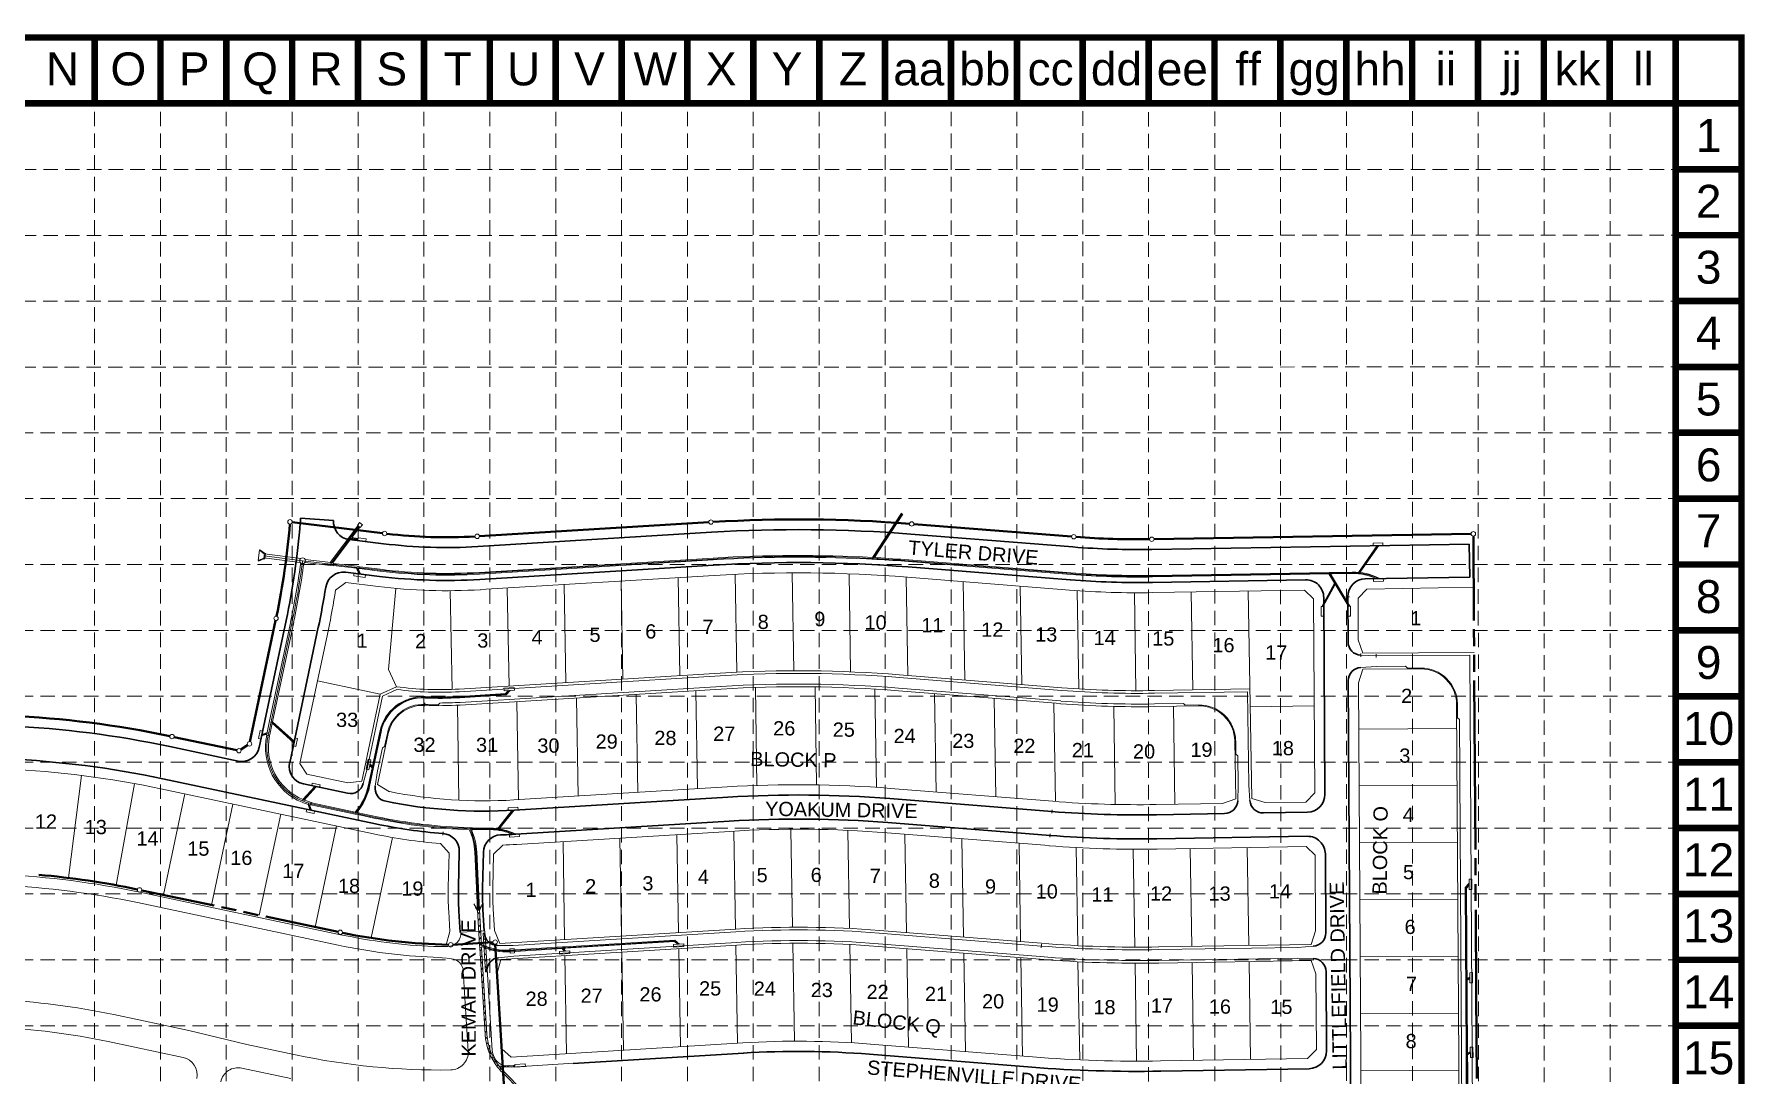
# Model space of a CAD drawing. Header units: inches. Extents: x 4200 to 7167, y -457 to 4285.
# Drawn here: x 5246 to 7167, y 3116 to 4285 of the extents above; entities that cross this region are included whole.
import ezdxf
from ezdxf.enums import TextEntityAlignment as Align

# ---------------------------------------------------------------- set-up
doc = ezdxf.new("R2010")
doc.units = ezdxf.units.IN
doc.header["$MEASUREMENT"] = 0
for name, pattern in [('DASHED', [0.75, 0.5, -0.25]), ('DGN Style 7', [156.963064, 70.633379, -31.392613, 23.54446, -31.392613]), ('HIDDEN', [0.375, 0.25, -0.125])]:
    doc.linetypes.add(name, pattern=pattern)
for name, color, linetype, lineweight in [('0156al4 - Level 58', 7, 'Continuous', 0), ('0339al - Level 11', 7, 'Continuous', 0), ('0339al - Level 14', 7, 'Continuous', 0), ('0339al - Level 21', 7, 'Continuous', 0), ('0339al - Level 22', 7, 'Continuous', 0), ('0339al - Level 3', 7, 'Continuous', 0), ('0339al - Level 34', 7, 'Continuous', 0), ('0339al - Level 35', 7, 'Continuous', 0), ('Level 47', 7, 'Continuous', 0), ('STORM', 5, 'Continuous', 0)]:
    doc.layers.add(name, color=color, linetype=linetype, lineweight=lineweight)
doc.layers.add('BASE', color=7, linetype='Continuous')
doc.layers.add('GRID', color=254, linetype='DASHED')
doc.styles.get("Standard").update_dxf_attribs({"font": 'ARIAL.TTF'})

# ---------------------------------------------------------------- blocks, each defined once
blk = doc.blocks.new('HDWAL')
at = {"layer": '0339al - Level 34', "color": 6, "linetype": 'Continuous', "lineweight": 0}
for p, q in [((-1.3, 5.7), (-1.1, 6.5)), ((-1.3, 5.7), (1.4, -6.1)), ((-1.3, 5.7), (5.8, 3.6)), ((-1.1, 6.5), (5.6, 4.5)), ((6.6, 4.7), (5.6, 4.5)), ((5.6, 4.5), (7.1, -1.9)), ((6.6, 4.7), (8.1, -1.7)), ((1.4, -6.1), (6.9, -1)), ((1.4, -6.1), (2, -6.7)), ((2, -6.7), (7.1, -1.9)), ((8.1, -1.7), (7.1, -1.9))]:
    blk.add_line(p, q, dxfattribs=at)
blk = doc.blocks.new('HDWL_1')
at = {"layer": '0339al - Level 35', "color": 4, "linetype": 'Continuous', "lineweight": 0}
for p, q in [((-1.3, 5.7), (-1.1, 6.5)), ((-1.3, 5.7), (1.4, -6.1)), ((-1.3, 5.7), (5.8, 3.6)), ((-1.1, 6.5), (5.6, 4.5)), ((6.6, 4.7), (5.6, 4.5)), ((5.6, 4.5), (7.1, -1.9)), ((6.6, 4.7), (8.1, -1.7)), ((1.4, -6.1), (6.9, -1)), ((1.4, -6.1), (2, -6.7)), ((2, -6.7), (7.1, -1.9)), ((8.1, -1.7), (7.1, -1.9))]:
    blk.add_line(p, q, dxfattribs=at)

msp = doc.modelspace()

# ---------------------------------------------------------------- linework, layer by layer
at = {"layer": '0339al - Level 14', "color": 7, "linetype": 'Continuous', "lineweight": 30}
for p, q in [((5544.8, 3741.6), (5581.7, 3738.9)), ((5599.2, 3717.6), (5637.7, 3712.8)), ((5743.8, 3709.6), (6006.3, 3725.6)), ((6230, 3723.5), (6412.1, 3709.1)), ((6857.3, 3712.4), (6500.9, 3706.3)), ((6857.3, 3712.4), (6858, 3675.4)), ((5746.1, 3672.7), (6008.6, 3688.7)), ((5595.2, 3680.8), (5633.2, 3676.1)), ((6227.1, 3686.7), (6409.2, 3672.2)), ((6673.4, 3672.3), (6501.5, 3669.4)), ((6858, 3675.4), (6740.4, 3673.4)), ((6693.8, 3652.4), (6695.2, 3431.4)), ((6720.8, 3653.3), (6721.1, 3602.5)), ((5498.3, 3484.1), (5528.4, 3626.5)), ((5532.5, 3466.7), (5564.6, 3618.9)), ((6721.4, 3558.8), (6725.7, 2858.2)), ((5397.9, 3484.9), (5474.6, 3468.7)), ((5390.2, 3448.7), (5629, 3398.2)), ((5547.9, 3443), (5597.5, 3432.5)), ((5785, 3413.5), (6024.4, 3428.1)), ((6206.5, 3426.5), (6388.6, 3412)), ((5786.6, 3386.6), (6026.1, 3401.2)), ((6582.4, 3409.7), (6505.9, 3408.4)), ((6675.5, 3411.3), (6626.1, 3410.4)), ((6204.4, 3399.6), (6386.5, 3385.1)), ((6675.2, 3384.2), (6506.4, 3381.4)), ((5723, 3366.9), (5722.1, 3326.7)), ((5750, 3366.3), (5749.1, 3326.1)), ((6695.6, 3364.4), (6696.1, 3275.8)), ((5722.6, 3300.3), (5724, 3276.2)), ((5749.5, 3301.9), (5751, 3277.8)), ((6696.4, 3232.1), (6697, 3143.4)), ((5850.8, 3129), (6042, 3140.7)), ((6183.7, 3139.4), (6365.8, 3124.9)), ((6677.3, 3123.2), (6510.8, 3120.4))]:
    msp.add_line(p, q, dxfattribs=at)
at = {"layer": '0339al - Level 14', "color": 1, "linetype": 'Continuous', "lineweight": 0}
for p, q in [((6735.4, 3585.6), (6735.5, 3589.6)), ((6752.6, 3584.9), (6752.8, 3588.9)), ((6388.4, 3410.1), (6388.8, 3414)), ((6386.3, 3383.1), (6386.6, 3387.1)), ((6376.8, 3263), (6376.5, 3259))]:
    msp.add_line(p, q, dxfattribs=at)
at = {"layer": '0339al - Level 14', "color": 7, "linetype": 'Continuous', "lineweight": 13}
for p, q in [((6735.4, 3587.6), (6752.7, 3586.9)), ((6735.5, 3573.9), (6752.8, 3574.9)), ((6752.7, 3586.9), (6857.7, 3587.5)), ((6752.8, 3574.9), (6785.8, 3575.1)), ((6785.8, 3575.1), (6787.8, 3573.1)), ((6857.7, 3587.5), (6862.2, 2869.7)), ((5723.1, 3546.5), (6016.1, 3564.4)), ((6217.3, 3562.6), (6399.4, 3548.1)), ((6787.8, 3573.1), (6802.8, 3573.2)), ((5619.5, 3460.1), (5636.7, 3541.7)), ((5636.7, 3541.7), (5652.8, 3549.1)), ((5723.8, 3534.6), (6016.9, 3552.4)), ((6216.3, 3550.6), (6398.4, 3536.2)), ((6608, 3546.6), (6503.6, 3544.9)), ((6609.8, 3441.6), (6608, 3546.6)), ((5701.1, 3533.9), (5699.1, 3531.9)), ((6536.2, 3533.4), (6503.8, 3532.9)), ((6536.2, 3533.4), (6538.2, 3531.5)), ((6553.2, 3531.7), (6538.2, 3531.5)), ((6844, 3532.4), (6844.1, 3517.4)), ((6846.1, 3515.5), (6844.1, 3517.4)), ((5639.1, 3485.1), (5642.2, 3499.8)), ((6846.1, 3515.5), (6850.2, 2869.6)), ((5631.2, 3457.6), (5636.7, 3483.5)), ((5636.7, 3483.5), (5639.1, 3485.1)), ((6595.2, 3476.4), (6594.9, 3491.4)), ((5615.1, 3443.4), (5619.5, 3460.1)), ((6597.2, 3474.4), (6595.2, 3476.4)), ((6597.8, 3441.4), (6597.2, 3474.4)), ((5628.5, 3440.6), (5631.2, 3457.6)), ((6597.2, 3424.2), (6597.8, 3441.4)), ((6610.9, 3424.4), (6609.8, 3441.6)), ((5783.5, 3261.7), (6033.7, 3276.9)), ((6194.5, 3275.5), (6376.6, 3261)), ((5766.3, 3261.5), (5783.5, 3261.7)), ((5767.1, 3247.8), (5784.3, 3249.7)), ((5784.3, 3249.7), (6034.4, 3264.9)), ((6193.6, 3263.5), (6375.7, 3249.1)), ((6664.6, 3259.5), (6508.5, 3256.9)), ((6664.8, 3247.5), (6508.7, 3244.9)), ((6682.1, 3260.7), (6664.6, 3259.5)), ((6681.9, 3247), (6664.8, 3247.5))]:
    msp.add_line(p, q, dxfattribs=at)
at = {"layer": '0339al - Level 14', "color": 7, "linetype": 'Continuous', "lineweight": 0}
for p, q in [((5749.6, 3275.5), (5751.1, 3275.6)), ((5749.6, 3275.5), (5752.3, 3231.9)), ((5751.6, 3268.2), (5750, 3269.6)), ((5751.1, 3275.2), (5750.8, 3275.6)), ((5752.2, 3258), (5750.6, 3259.4)), ((5752.6, 3250.9), (5751, 3252.3)), ((5753, 3243.8), (5751.5, 3245.3)), ((5753.5, 3236.8), (5751.9, 3238.2)), ((5752.3, 3231.9), (5753.8, 3232))]:
    msp.add_line(p, q, dxfattribs=at)
at = {"layer": '0339al - Level 14', "color": 7, "linetype": 'Continuous', "lineweight": 30, "extrusion": (0, 0, -1)}
for centre, radius, start, end in [((-4680.7, 3805.8), 866.5, 184.5977, 191.9407), ((-4680.7, 3805.8), 866.5, 184.2473, 184.5977), ((-5592.8, 3660.9), 20, 9.026, 96.9888), ((-4680.7, 3805.8), 903.5, 189.026, 191.9407), ((-6736.1, 3602.6), 15, 272.5052, 359.6428), ((-5165.4, 2385.8), 1123.5, 83.2857, 101.9407), ((-5165.4, 2385.8), 1086.5, 83.2857, 101.9407), ((-5478.8, 3488.3), 20, 191.9407, 281.9407), ((-5552, 3462.6), 20, 281.9407, 11.9407), ((-5600.6, 3447.2), 15, 194.8031, 281.9407), ((-5643.3, 3438.2), 15, 281.3446, 9.0783), ((-5750.8, 3974), 561.5, 266.5121, 281.3446), ((-6582.2, 3424.7), 15, 181.8961, 269.0336), ((-6625.9, 3425.4), 15, 269.0336, 356.1712), ((-6675.2, 3431.2), 20, 179.6428, 269.0336), ((-5750.8, 3974), 588.5, 274.5043, 281.9407), ((-5703, 3367.4), 20, 94.5043, 181.3484), ((-5750.8, 3974), 588.5, 266.5121, 268.1924), ((-6675.6, 3364.2), 20, 89.0336, 179.6428), ((-5766.1, 3276.5), 15, 269.3745, 356.5121), ((-6681.1, 3275.7), 15, 179.6428, 266.194)]:
    msp.add_arc(centre, radius, start, end, dxfattribs=at)
at = {"layer": '0339al - Level 14', "color": 7, "linetype": 'Continuous', "lineweight": 30}
for centre, radius, start, end in [((5601.7, 3737.4), 20, 175.7527, 263.0112), ((6103.6, 2129.1), 1599.5, 85.4669, 93.4879), ((5708.5, 4290), 581.5, 263.0112, 273.4879), ((6485.3, 4631.7), 925.5, 265.4669, 270.9664), ((6103.6, 2129.1), 1562.5, 85.4669, 93.4879), ((5708.5, 4290), 618.5, 263.0112, 273.4879), ((6485.3, 4631.7), 962.5, 265.4669, 270.9664), ((6673.8, 3652.3), 20, 0.3572, 90.9664), ((6740.8, 3653.4), 20, 90.9664, 180.3572), ((6736.4, 3558.9), 15, 93.2196, 180.3572), ((6103.6, 2129.1), 1301.5, 85.4669, 93.4879), ((6103.6, 2129.1), 1274.5, 85.4669, 93.4879), ((6485.3, 4631.7), 1223.5, 265.4669, 270.9664), ((5770, 3365.8), 20, 91.8076, 178.6516), ((6485.3, 4631.7), 1250.5, 265.4669, 270.9664), ((6035.5, 3319.4), 313.5, 178.6516, 183.4879), ((6035.5, 3319.4), 286.5, 178.6516, 183.4879), ((5768.7, 3232.9), 15, 96.3503, 183.4879), ((6681.4, 3232), 15, 0.3572, 88.0995), ((6103.6, 2129.1), 1013.5, 85.4669, 93.4879), ((6677, 3143.2), 20, 270.9664, 0.3572), ((6485.3, 4631.7), 1511.5, 265.4669, 270.9664)]:
    msp.add_arc(centre, radius, start, end, dxfattribs=at)
at = {"layer": '0339al - Level 14', "color": 7, "linetype": 'Continuous', "lineweight": 13, "extrusion": (0, 0, -1)}
for centre, radius, start, end in [((-6803, 3532.2), 41, 89.6428, 179.6428), ((-5701.1, 3907.9), 362, 266.5121, 277.6742), ((-5701.1, 3907.9), 376, 270.2991, 272.5848), ((-5701.1, 3907.9), 374, 266.5121, 269.9919), ((-6553.9, 3490.7), 41, 89.0336, 179.0336)]:
    msp.add_arc(centre, radius, start, end, dxfattribs=at)
at = {"layer": '0339al - Level 14', "color": 7, "linetype": 'Continuous', "lineweight": 13}
for centre, radius, start, end in [((6103.6, 2129.1), 1438, 85.4669, 93.4879), ((6103.6, 2129.1), 1426, 85.4669, 93.4879), ((6485.3, 4631.7), 1099, 265.4669, 270.9664), ((6485.3, 4631.7), 1087, 265.4669, 270.9664), ((5682.3, 3491.3), 41, 87.4152, 168.0593), ((6103.6, 2129.1), 1150, 85.4669, 93.4879), ((6103.6, 2129.1), 1138, 85.4669, 93.4879), ((6485.3, 4631.7), 1387, 265.4669, 270.9664), ((6485.3, 4631.7), 1375, 265.4669, 270.9664)]:
    msp.add_arc(centre, radius, start, end, dxfattribs=at)
at = {"layer": '0339al - Level 21', "color": 7, "linetype": 'Continuous', "lineweight": 40}
for p, q in [((5535.4, 3737), (5636.6, 3724.6)), ((5745.6, 3721.2), (6003.1, 3736.9)), ((6233.4, 3734.8), (6410.6, 3720.8)), ((6859.3, 3723.9), (6503.2, 3717.9)), ((6862.5, 3626.6), (6861.9, 3721.4)), ((5487.9, 3490.4), (5516.7, 3626.5)), ((6862.6, 3597.7), (6862.5, 3616.7)), ((6862.8, 3568.9), (6862.7, 3587.9)), ((6863.5, 3464.2), (6862.9, 3559)), ((5402.7, 3495.7), (5473.1, 3480.8)), ((5477.6, 3481.6), (5485.3, 3486.6)), ((6864.1, 3369.3), (6863.5, 3464.2)), ((6864.2, 3340.5), (6864.1, 3359.5)), ((6864.4, 3311.6), (6864.3, 3330.6)), ((5447.6, 3306.3), (5366.3, 3323.5)), ((5472.4, 3301.1), (5456.1, 3304.5)), ((5497.1, 3295.8), (5480.8, 3299.3)), ((5586.9, 3276.8), (5505.6, 3294)), ((6865.1, 3206.9), (6864.5, 3301.8)), ((5760.8, 3265.2), (5715.8, 3262.5)), ((5763.4, 3262.9), (5774.1, 3088.3)), ((6865.7, 3112.1), (6865.1, 3206.9))]:
    msp.add_line(p, q, dxfattribs=at)
at = {"layer": '0339al - Level 21', "color": 7, "linetype": 'Continuous', "lineweight": 0}
for centre in [(5532.9, 3737.3), (6005.6, 3737.1), (6231, 3735), (5639.1, 3724.3), (5743.1, 3721.1), (6413.1, 3720.6), (6500.7, 3717.8), (6861.8, 3723.9), (5517.2, 3628.9), (5400.3, 3496.2), (5475.5, 3480.3), (5487.4, 3488), (5363.9, 3324), (5589.3, 3276.3), (5763.3, 3265.4), (5713.4, 3262.3)]:
    msp.add_circle(centre, 2.5, dxfattribs=at)
at = {"layer": '0339al - Level 21', "color": 7, "linetype": 'Continuous', "lineweight": 40, "extrusion": (0, 0, -1)}
for centre, radius, start, end in [((-4680.7, 3805.8), 855, 184.7646, 191.7732), ((-5165.4, 2385.8), 1135, 83.4119, 101.8145), ((-5165.4, 2385.8), 959, 95.0986, 101.7913)]:
    msp.add_arc(centre, radius, start, end, dxfattribs=at)
at = {"layer": '0339al - Level 21', "color": 7, "linetype": 'Continuous', "lineweight": 40}
for centre, radius, start, end in [((6103.6, 2129.1), 1611, 85.5558, 93.399), ((5708.5, 4290), 570, 263.2625, 273.2366), ((6485.3, 4631.7), 914, 265.6236, 270.8096), ((5723.8, 3912.3), 650, 258.2797, 268.8558)]:
    msp.add_arc(centre, radius, start, end, dxfattribs=at)
at = {"layer": '0339al - Level 22', "color": 7, "linetype": 'Continuous', "lineweight": 0}
for p, q in [((5361.6, 3309.7), (5587.1, 3262)), ((5364.1, 3321.4), (5589.6, 3273.7)), ((5724.9, 3276.5), (5751.8, 3278.1)), ((5751.8, 3278.1), (5760, 3143.8)), ((5693.7, 3248.3), (5713.7, 3246.8)), ((5694.3, 3260.3), (5710.2, 3260.6)), ((5727.5, 3232.7), (5733, 3143)), ((5335, 3183.9), (5419.2, 3166.1)), ((5328.6, 3153.6), (5412.7, 3135.8)), ((5419.2, 3166.1), (5484.3, 3150.3)), ((5484.3, 3150.3), (5539.2, 3138.7)), ((5478.7, 3123.9), (5533.6, 3112.3)), ((5781.2, 3125.1), (5851.6, 3129.4))]:
    msp.add_line(p, q, dxfattribs=at)
at = {"layer": '0339al - Level 22', "color": 7, "linetype": 'Continuous', "lineweight": 0, "extrusion": (0, 0, -1)}
for centre, radius, start, end in [((-5166.3, 2386.1), 956, 83.2856, 101.9407), ((-5166.3, 2386.1), 944, 83.2856, 101.9407), ((-5166.3, 2386.1), 815.5, 83.2856, 101.9407), ((-5166.3, 2386.1), 784.5, 83.2856, 101.9407), ((-5701.9, 3908.2), 786.5, 269.1697, 281.9407), ((-5780, 3145), 20, 266.5121, 356.5121)]:
    msp.add_arc(centre, radius, start, end, dxfattribs=at)
at = {"layer": '0339al - Level 22', "color": 7, "linetype": 'Continuous', "lineweight": 0}
for centre, radius, start, end in [((5724.7, 3912.6), 653, 258.0593, 267.3341), ((5709.9, 3275.6), 15, 271.075, 3.4879), ((5724.7, 3912.6), 665, 258.0593, 267.3341), ((5712.6, 3231.8), 15, 3.4879, 85.5915), ((5408.6, 3116.2), 20, 348.0593, 78.0593), ((5713, 3141.8), 20, 270.8303, 3.4879), ((5474.6, 3104.3), 20, 78.0593, 168.0593)]:
    msp.add_arc(centre, radius, start, end, dxfattribs=at)
at = {"layer": '0339al - Level 3', "color": 7, "linetype": 'Continuous', "lineweight": 0}
for p, q in [((5746.8, 3661.2), (6009.3, 3677.2)), ((5906.6, 3560.7), (5904.8, 3670.8)), ((5970.6, 3564.6), (5968.7, 3674.7)), ((6034.5, 3568.4), (6032.7, 3678.4)), ((6098.5, 3570), (6096.7, 3680)), ((6162.5, 3568.8), (6160.7, 3679)), ((6226.6, 3564.8), (6224.8, 3675.3)), ((6226.2, 3675.2), (6408.3, 3660.8)), ((6290.7, 3559.7), (6288.9, 3670.2)), ((5584.1, 3660.5), (5595.5, 3669.1)), ((5595.5, 3669.1), (5631.8, 3664.7)), ((5651.6, 3662.6), (5643.3, 3571.7)), ((5714.8, 3549.1), (5712.9, 3660)), ((5778.8, 3552.9), (5776.9, 3663)), ((5842.7, 3556.8), (5840.8, 3666.9)), ((6354.8, 3554.7), (6352.9, 3665.2)), ((6418.9, 3549.8), (6417, 3660.1)), ((6482.9, 3547.7), (6481.1, 3657.7)), ((6672.2, 3660.7), (6501.7, 3657.9)), ((6546.9, 3548.6), (6545.1, 3658.6)), ((6613, 3426.7), (6609.1, 3659.7)), ((6672.2, 3660.7), (6682.3, 3650.9)), ((6682.3, 3650.9), (6683.7, 3432.9)), ((6742.2, 3661.9), (6732.3, 3651.7)), ((6732.3, 3651.7), (6732.6, 3604.7)), ((6862.2, 3663.9), (6742.2, 3661.9)), ((5544, 3465.8), (5575.9, 3616.5)), ((6737.7, 3589.8), (6732.6, 3604.7)), ((6737.7, 3589.8), (6862.7, 3590.6)), ((5563.7, 3558.7), (5634.1, 3543.8)), ((5652.3, 3552.2), (5643.3, 3571.7)), ((5722.9, 3549.5), (6016, 3567.4)), ((6217.5, 3565.5), (6399.6, 3551.1)), ((6737.8, 3571.8), (6732.9, 3556.7)), ((6732.9, 3556.7), (6737.2, 2857.7)), ((6737.8, 3571.8), (6802.8, 3572.2)), ((5613.4, 3446), (5634.1, 3543.8)), ((5634.1, 3543.8), (5652.3, 3552.2)), ((5724, 3531.6), (6017.1, 3549.4)), ((5789.5, 3425.3), (5787.7, 3535.4)), ((5856.5, 3429.4), (5854.6, 3539.5)), ((5923.4, 3433.5), (5921.6, 3543.6)), ((5990.4, 3437.6), (5988.5, 3547.7)), ((6057.3, 3441.2), (6055.5, 3551.2)), ((6124.3, 3441.9), (6122.5, 3551.9)), ((6191.4, 3439.1), (6189.5, 3549.5)), ((6216.1, 3547.6), (6398.2, 3533.2)), ((6258.5, 3433.9), (6256.6, 3544.4)), ((6325.6, 3428.6), (6323.7, 3539.1)), ((6610.9, 3549.7), (6503.6, 3547.9)), ((5722.5, 3424.7), (5720.8, 3531.4)), ((6392.7, 3423.3), (6390.8, 3533.8)), ((6459.7, 3420), (6457.9, 3530.1)), ((6553.2, 3530.7), (6503.9, 3529.9)), ((6526.7, 3420.2), (6524.9, 3530.2)), ((6683, 3530.9), (6611.3, 3529.7)), ((6843, 3532.4), (6847.3, 2854.6)), ((5631, 3442.3), (5643.2, 3499.6)), ((6733.2, 3504.7), (6843.2, 3505.4)), ((6595, 3426.4), (6593.9, 3491.4)), ((5544, 3465.8), (5551.7, 3453.9)), ((5298.6, 3452.5), (5284.2, 3337.4)), ((5358.3, 3443.3), (5337.5, 3329.2)), ((5551.7, 3453.9), (5597.7, 3444.2)), ((5613.4, 3446), (5597.7, 3444.2)), ((5631, 3442.3), (5644.7, 3434.3)), ((5784.3, 3425), (6023.7, 3439.6)), ((6733.6, 3440.7), (6843.6, 3441.4)), ((5387.9, 3437.5), (5626.7, 3387)), ((5390.8, 3318.3), (5414.8, 3431.8)), ((5444.6, 3306.9), (5468.6, 3420.4)), ((6207.4, 3437.9), (6389.5, 3423.5)), ((6580.1, 3421.1), (6505.7, 3419.9)), ((6595, 3426.4), (6580.1, 3421.1)), ((6613, 3426.7), (6628.1, 3422)), ((6673.7, 3422.7), (6628.1, 3422)), ((6683.7, 3432.9), (6673.7, 3422.7)), ((5498.4, 3295.5), (5522.4, 3409)), ((5561.1, 3282.3), (5585.1, 3395.8)), ((5623.9, 3270), (5647.8, 3382.9)), ((5787.3, 3375.1), (6026.8, 3389.7)), ((5903.4, 3382.2), (5905.3, 3272.1)), ((5967.4, 3386.1), (5969.2, 3276)), ((6031.3, 3390), (6033.2, 3279.9)), ((6095.3, 3392), (6097.1, 3282)), ((6159.3, 3390.8), (6161.2, 3280.6)), ((6203.4, 3388.1), (6385.6, 3373.7)), ((6223.4, 3386.5), (6225.3, 3276)), ((6287.5, 3381.4), (6289.3, 3270.9)), ((5701.7, 3376), (5711.5, 3365.3)), ((5711.5, 3365.3), (5710.6, 3327)), ((5761.5, 3364.1), (5760.6, 3325.8)), ((5761.5, 3364.1), (5771.7, 3374.4)), ((5839.5, 3378.3), (5841.3, 3268.2)), ((6351.6, 3376.4), (6353.4, 3265.9)), ((6415.7, 3371.6), (6417.5, 3261.4)), ((6479.7, 3369.7), (6481.6, 3259.7)), ((6674, 3372.7), (6506.6, 3369.9)), ((6543.7, 3370.5), (6545.6, 3260.5)), ((6607.7, 3371.6), (6609.6, 3261.6)), ((6674, 3372.7), (6684.1, 3362.9)), ((6684.1, 3362.9), (6684.6, 3277.9)), ((6734, 3376.7), (6844, 3377.4)), ((6734.4, 3312.8), (6844.4, 3313.4)), ((5711.1, 3299.6), (5712.4, 3277.4)), ((5761, 3302.6), (5762.5, 3278.4)), ((5708.3, 3262.4), (5712.4, 3277.4)), ((5762.5, 3278.4), (5768.4, 3263.8)), ((5768.4, 3263.8), (6033.5, 3279.9)), ((6194.8, 3278.4), (6376.9, 3264)), ((6679.7, 3262.8), (6684.6, 3277.9)), ((5769.5, 3245.8), (6034.6, 3262)), ((5841.6, 3250.2), (5843.5, 3140.1)), ((5905.6, 3254.1), (5907.4, 3144)), ((5969.5, 3258), (5971.4, 3147.9)), ((6033.5, 3261.9), (6035.3, 3151.8)), ((6097.4, 3264), (6099.3, 3154)), ((6161.5, 3262.6), (6163.3, 3152.3)), ((6193.3, 3260.5), (6375.4, 3246.1)), ((6225.6, 3257.9), (6227.4, 3147.5)), ((6289.7, 3252.9), (6291.5, 3142.4)), ((6353.7, 3247.8), (6355.6, 3137.3)), ((6679.7, 3262.8), (6508.4, 3259.9)), ((6734.8, 3248.8), (6844.8, 3249.4)), ((5765.4, 3230.5), (5769.5, 3245.8)), ((6417.8, 3243.4), (6419.7, 3133.2)), ((6481.9, 3241.7), (6483.7, 3131.7)), ((6679.8, 3244.8), (6508.7, 3241.9)), ((6545.9, 3242.5), (6547.7, 3132.6)), ((6609.9, 3243.6), (6611.7, 3133.6)), ((6679.8, 3244.8), (6684.9, 3229.9)), ((6684.9, 3229.9), (6685.5, 3144.9)), ((6735.2, 3184.8), (6845.2, 3185.4)), ((5781.1, 3136.3), (6041.3, 3152.2)), ((6184.6, 3150.8), (6366.7, 3136.4)), ((5770.6, 3145.7), (5781.1, 3136.3)), ((6675.5, 3134.7), (6510.6, 3131.9)), ((6675.5, 3134.7), (6685.5, 3144.9)), ((6735.6, 3120.8), (6845.6, 3121.4))]:
    msp.add_line(p, q, dxfattribs=at)
for centre, radius, start, end in [((6103.6, 2129.1), 1551, 85.4669, 93.4879), ((5708.5, 4290), 630, 263.0112, 273.4879), ((6485.3, 4631.7), 974, 265.4669, 270.9664), ((6103.6, 2129.1), 1441, 85.4669, 93.4879), ((6103.6, 2129.1), 1423, 85.4669, 93.4879), ((6485.3, 4631.7), 1084, 265.4669, 270.9664), ((5682.3, 3491.3), 40, 87.4152, 168.0593), ((6485.3, 4631.7), 1102, 265.4669, 270.9664), ((6103.6, 2129.1), 1313, 85.4669, 93.4879), ((6485.3, 4631.7), 1212, 265.4669, 270.9664), ((6103.6, 2129.1), 1263, 85.4669, 93.4879), ((6485.3, 4631.7), 1262, 265.4669, 270.9664), ((6035.5, 3319.4), 325, 178.6516, 183.4879), ((6035.5, 3319.4), 275, 178.6516, 183.4879), ((6103.6, 2129.1), 1153, 85.4669, 93.4879), ((6103.6, 2129.1), 1135, 85.4669, 93.4879), ((6485.3, 4631.7), 1372, 265.4669, 270.9664), ((6485.3, 4631.7), 1390, 265.4669, 270.9664), ((6103.6, 2129.1), 1025, 85.4669, 93.4879), ((6485.3, 4631.7), 1500, 265.4669, 270.9664)]:
    msp.add_arc(centre, radius, start, end, dxfattribs=at)
at = {"layer": '0339al - Level 3', "color": 7, "linetype": 'Continuous', "lineweight": 0, "extrusion": (0, 0, -1)}
for centre, radius, start, end in [((-4680.7, 3805.8), 915, 189.1389, 191.9407), ((-6803, 3532.2), 40, 89.6428, 179.6428), ((-5701.1, 3907.9), 359, 266.5121, 277.8129), ((-5701.1, 3907.9), 377, 266.5121, 272.5848), ((-6553.9, 3490.7), 40, 89.0336, 179.0336), ((-5165.4, 2385.8), 1075, 83.2857, 101.9407), ((-5750.8, 3974), 550, 266.5121, 281.1236), ((-5750.8, 3974), 600, 274.6925, 281.9407), ((-5750.8, 3974), 600, 266.5121, 268.0042)]:
    msp.add_arc(centre, radius, start, end, dxfattribs=at)
at = {"layer": 'BASE', "color": 9}
msp.add_line((4277.6, 4207.3), (7089, 4207.3), dxfattribs=at)
at = {"layer": 'BASE', "const_width": 7.4}
for points in [[(7163, -453.7), (7163, 4281.3), (4203.6, 4281.3), (4203.6, -453.7)], [(7089, -379.7), (7089, 4207.3), (4277.6, 4207.3), (4277.6, -379.7)]]:
    msp.add_lwpolyline(points, close=True, dxfattribs=at)
for points in [[(5313.4, 4281.3), (5313.4, 4207.3)], [(5387.4, 4281.3), (5387.4, 4207.3)], [(5461.3, 4281.3), (5461.3, 4207.3)], [(5535.3, 4281.3), (5535.3, 4207.3)], [(5609.3, 4281.3), (5609.3, 4207.3)], [(5683.3, 4281.3), (5683.3, 4207.3)], [(5757.3, 4281.3), (5757.3, 4207.3)], [(5831.3, 4281.3), (5831.3, 4207.3)], [(5905.2, 4281.3), (5905.2, 4207.3)], [(5979.2, 4281.3), (5979.2, 4207.3)], [(6053.2, 4281.3), (6053.2, 4207.3)], [(6127.2, 4281.3), (6127.2, 4207.3)], [(6201.2, 4281.3), (6201.2, 4207.3)], [(6275.2, 4281.3), (6275.2, 4207.3)], [(6349.2, 4281.3), (6349.2, 4207.3)], [(6423.1, 4281.3), (6423.1, 4207.3)], [(6497.1, 4281.3), (6497.1, 4207.3)], [(6571.1, 4281.3), (6571.1, 4207.3)], [(6645.1, 4281.3), (6645.1, 4207.3)], [(6719.1, 4281.3), (6719.1, 4207.3)], [(6793.1, 4281.3), (6793.1, 4207.3)], [(6867, 4281.3), (6867, 4207.3)], [(6941, 4281.3), (6941, 4207.3)], [(7015, 4281.3), (7015, 4207.3)], [(7089, 4281.3), (7089, 4207.3)], [(7163, 4207.3), (7089, 4207.3)], [(7163, 4133.3), (7089, 4133.3)], [(7163, 4059.3), (7089, 4059.3)], [(7163, 3985.3), (7089, 3985.3)], [(7163, 3911.3), (7089, 3911.3)], [(7163, 3837.4), (7089, 3837.4)], [(7163, 3763.4), (7089, 3763.4)], [(7163, 3689.4), (7089, 3689.4)], [(7163, 3615.4), (7089, 3615.4)], [(7163, 3541.4), (7089, 3541.4)], [(7163, 3467.4), (7089, 3467.4)], [(7163, 3393.5), (7089, 3393.5)], [(7163, 3319.5), (7089, 3319.5)], [(7163, 3245.5), (7089, 3245.5)], [(7163, 3171.5), (7089, 3171.5)]]:
    msp.add_lwpolyline(points, dxfattribs=at)
at = {"layer": 'GRID', "color": 252, "linetype": 'HIDDEN', "lineweight": 0, "ltscale": 65}
for p, q in [((5313.4, -83.9), (5313.4, 4207.3)), ((5387.4, -83.9), (5387.4, 4207.3)), ((5461.3, -83.9), (5461.3, 4207.3)), ((5535.3, -84), (5535.3, 4207.3)), ((5609.3, -84), (5609.3, 4207.3)), ((5683.3, -84), (5683.3, 4207.3)), ((5757.3, -84), (5757.3, 4207.3)), ((5831.3, -84), (5831.3, 4207.3)), ((5905.2, -84), (5905.2, 4207.3)), ((5979.2, -84), (5979.2, 4207.3)), ((6053.2, -84), (6053.2, 4207.3)), ((6127.2, -84.1), (6127.2, 4207.3)), ((6201.2, -84.1), (6201.2, 4207.3)), ((6275.2, -84.1), (6275.2, 4207.3)), ((6349.5, -83.9), (6349.2, 4207.3)), ((6423.4, -83.5), (6423.1, 4207.3)), ((6497.3, -84.4), (6497.1, 4207.3)), ((6572, -83.8), (6571.4, 4208.9)), ((6645.6, -84.5), (6645.4, 4208.9)), ((6719.6, -83.6), (6719.4, 4208.9)), ((6793.8, -83.4), (6793.4, 4208.9)), ((6867.6, -84), (6867.4, 4208.9)), ((6941.7, -85), (6941.4, 4208.9)), ((7015.8, -84.8), (7015.3, 4208.9)), ((4281, 4132.8), (7087.8, 4133.2)), ((4280.9, 4058.6), (7087.8, 4059.2)), ((4280.5, 3984.9), (7089, 3985.3)), ((4280.4, 3910.9), (7089, 3911.3)), ((4277.6, 3837.4), (7089, 3837.4)), ((4277.6, 3763.4), (7089, 3763.4)), ((4277.6, 3689.4), (7089, 3689.4)), ((4277.6, 3615.4), (7089, 3615.4)), ((4277.6, 3541.4), (7089, 3541.4)), ((4277.6, 3467.4), (7089, 3467.4)), ((4277.6, 3393.5), (7089, 3393.5)), ((4277.6, 3319.5), (7089, 3319.5)), ((4277.6, 3245.5), (7089, 3245.5)), ((4277.6, 3171.5), (7089, 3171.5))]:
    msp.add_line(p, q, dxfattribs=at)
at = {"layer": 'STORM', "color": 170, "linetype": 'Continuous', "lineweight": 0}
for p, q in [((6219.5, 3747.1), (6187.1, 3697.3)), ((6220.3, 3746.6), (6187.5, 3696.3)), ((5578.1, 3691.6), (5609.2, 3732.9)), ((5578.4, 3689.9), (5610.2, 3732.2)), ((5602.3, 3719.6), (5611.2, 3731.4)), ((6221, 3746.1), (6189.2, 3697.2)), ((5580.9, 3691.2), (5601.3, 3718.2)), ((5600.4, 3719.1), (5609.3, 3718)), ((5601.3, 3718.2), (5609.2, 3717.2)), ((5602.3, 3719.6), (5609.4, 3718.7)), ((6753.9, 3710.6), (6732.8, 3680.6)), ((6754.8, 3710.6), (6733.2, 3679.8)), ((6755.7, 3710.6), (6734.5, 3680.5)), ((5503.5, 3696.8), (5544.4, 3691.8)), ((5504.1, 3701.3), (5544.9, 3696.3)), ((5549.6, 3691.8), (5578.2, 3688.3)), ((5550, 3695), (5578.6, 3691.5)), ((5578.1, 3691.6), (5581.6, 3691.1)), ((5581.2, 3687.9), (5581.6, 3691.1)), ((5745.6, 3680.6), (6008.1, 3696.6)), ((5745.7, 3678.6), (6008.2, 3694.6)), ((6008.1, 3696.5), (6008.1, 3696.5)), ((6008.2, 3694.8), (6008.2, 3694.8)), ((6192.1, 3697.1), (6192, 3695.1)), ((6227.6, 3692.8), (6227.6, 3692.8)), ((6227.6, 3692.8), (6409.7, 3678.3)), ((6227.7, 3694.5), (6227.7, 3694.5)), ((6227.7, 3694.5), (6409.8, 3680.1)), ((5578.2, 3688.3), (5581.2, 3687.9)), ((5581.2, 3688.4), (5607.7, 3685.2)), ((5607.7, 3685.2), (5610.3, 3678.9)), ((5608, 3686.2), (5611.2, 3678.8)), ((5609.4, 3684.9), (5612, 3678.7)), ((5609.4, 3684.9), (5610.9, 3684.8)), ((5610.9, 3684.8), (5611.1, 3686.9)), ((5610.9, 3684.9), (5633.9, 3682.1)), ((5611.1, 3686.9), (5634.2, 3684.1)), ((5633.9, 3682.2), (5633.9, 3682.2)), ((5634.2, 3683.9), (5634.2, 3683.9)), ((5745.6, 3680.5), (5745.6, 3680.5)), ((5745.7, 3678.8), (5745.7, 3678.8)), ((6409.7, 3678.3), (6409.7, 3678.3)), ((6409.8, 3680.1), (6409.8, 3680.1)), ((6501.4, 3677.2), (6700, 3680.6)), ((6501.4, 3675.5), (6700.1, 3678.8)), ((6501.4, 3677.2), (6501.4, 3677.2)), ((6501.4, 3675.5), (6501.4, 3675.5)), ((6699.7, 3678.8), (6721.5, 3642.6)), ((6700, 3680.6), (6703, 3680.6)), ((6700.1, 3679.7), (6722.3, 3642.6)), ((6700.1, 3678.8), (6703.1, 3678.9)), ((6701.4, 3678.9), (6723.2, 3642.6)), ((6703, 3680.5), (6725.8, 3680.9)), ((6703.1, 3678.9), (6703, 3680.6)), ((6703.1, 3679), (6725.8, 3679.4)), ((6706, 3668.4), (6691.5, 3642.4)), ((6706.8, 3668.4), (6692.3, 3642.4)), ((6706.8, 3666.9), (6693.2, 3642.4)), ((6722.8, 3653.3), (6718.8, 3653.2)), ((5533.6, 3625.4), (5509.9, 3513.7)), ((5537, 3624.7), (5513.3, 3512.8)), ((5533.3, 3625.5), (5533.3, 3625.5)), ((5537.2, 3624.7), (5537.2, 3624.7)), ((5684.5, 3540.2), (5684.5, 3540.2)), ((5684.5, 3540.2), (5684.5, 3540.2)), ((5723.4, 3541.3), (5775, 3544.4)), ((5723.5, 3539.8), (5775.7, 3543)), ((5723.5, 3540.5), (5723.5, 3540.5)), ((5723.5, 3540.5), (5723.5, 3540.5)), ((5775, 3544.4), (5778, 3547.9)), ((5775.7, 3543), (5780.1, 3548)), ((5684, 3530.2), (5684.2, 3534.2)), ((5506.8, 3498.9), (5501, 3497)), ((5508.9, 3500.3), (5501.2, 3497.8)), ((5507.2, 3500.6), (5501.4, 3498.7)), ((5506.8, 3498.9), (5506.6, 3497.8)), ((5510, 3497), (5506.6, 3497.8)), ((5506.7, 3497.7), (5506.7, 3497.7)), ((5509.9, 3513.7), (5507.2, 3500.6)), ((5509.9, 3497.1), (5509.9, 3497)), ((5510.6, 3500), (5510, 3497)), ((5513, 3511.1), (5510.6, 3500)), ((5511.7, 3513.3), (5537.4, 3490.2)), ((5513, 3511.1), (5537.2, 3489.3)), ((5513.3, 3512.8), (5537.6, 3491)), ((5625.4, 3462.9), (5633.6, 3501.6)), ((5626.6, 3461.3), (5635.1, 3501.3)), ((5620.7, 3440.4), (5625.1, 3461.2)), ((5622.1, 3440.1), (5626.6, 3461.3)), ((5625.1, 3461.2), (5622.3, 3463.7)), ((5625.9, 3461.4), (5622.5, 3464.5)), ((5625.4, 3462.9), (5622.6, 3465.4)), ((5547, 3423.9), (5561.6, 3440.1)), ((5547.4, 3425.5), (5560.7, 3440.3)), ((5548.9, 3424.9), (5562.4, 3439.9)), ((5621.4, 3440.2), (5621.4, 3440.2)), ((5553.2, 3420), (5555.2, 3413.9)), ((5553.4, 3421.6), (5556, 3413.7)), ((5555.9, 3419.2), (5556.7, 3422.4)), ((5558.7, 3421.4), (5606.2, 3411.4)), ((5554.9, 3419.5), (5556.9, 3413.5)), ((5558.2, 3419.2), (5605.9, 3409.1)), ((5605.9, 3409.1), (5608.9, 3408.5)), ((5607.9, 3411), (5609.3, 3410.7)), ((5608.9, 3408.5), (5630.3, 3404)), ((5609.3, 3410.7), (5630.7, 3406.2)), ((5782.5, 3413.4), (5766, 3392.7)), ((5783.5, 3413.5), (5766.3, 3391.9)), ((5784.5, 3413.5), (5767.7, 3392.5)), ((5704.7, 3389.3), (5704.4, 3385.3)), ((5737.7, 3393.8), (5737.7, 3391.5)), ((6852.6, 3326.6), (6857.3, 3331.4)), ((6853.7, 3142.2), (6852.6, 3326.6)), ((6854.1, 3326), (6857.3, 3329.3)), ((6855.2, 3142.2), (6854.1, 3326)), ((5741.4, 3304.5), (5739.2, 3308.2)), ((5747.2, 3304.9), (5749.2, 3307.8)), ((5743.4, 3301.6), (5745.8, 3262.1)), ((5745.8, 3299), (5743.7, 3296.6)), ((5746.2, 3292), (5744.1, 3289.6)), ((5745.6, 3301.7), (5748, 3262.7)), ((5746.7, 3284.9), (5744.6, 3282.5)), ((5747.1, 3277.9), (5745, 3275.5)), ((5747.5, 3270.8), (5745.4, 3268.4)), ((5841.7, 3260), (5965.2, 3267.5)), ((5841.8, 3258.5), (5964.7, 3266)), ((5964.7, 3266), (5968.2, 3262.9)), ((5965.2, 3267.5), (5970.3, 3263)), ((5748, 3263.7), (5745.8, 3261.4)), ((5745.8, 3262.1), (5746, 3259.1)), ((5748.2, 3259.2), (5746, 3259.1)), ((5746.1, 3259.1), (5752.1, 3161.6)), ((5748.2, 3257.6), (5746.3, 3255.5)), ((5748.6, 3250.5), (5746.8, 3248.4)), ((5748.1, 3259.2), (5754, 3161.7)), ((5748.2, 3260.5), (5748.2, 3259.2)), ((5752.2, 3261), (5750.8, 3259.4)), ((5757.3, 3259.2), (5755.8, 3257.5)), ((5762.7, 3257.8), (5761.2, 3256)), ((5768.5, 3256.8), (5766.9, 3255)), ((5774.8, 3256.3), (5773.1, 3254.4)), ((5779.8, 3256.4), (5780, 3254.4)), ((5779.9, 3254.6), (5779.8, 3254.4)), ((5838.5, 3258.1), (5840.5, 3255.1)), ((5838.8, 3259), (5841.3, 3255.2)), ((5840.2, 3258.2), (5842.2, 3255.2)), ((5841.8, 3258.3), (5841.7, 3260.1)), ((5749.1, 3243.5), (5747.2, 3241.3)), ((5749.5, 3236.4), (5747.6, 3234.3)), ((5749.9, 3229.3), (5748.1, 3227.2)), ((5750.4, 3222.3), (5748.5, 3220.2)), ((5750.8, 3215.2), (5748.9, 3213.1)), ((6854.8, 3224.3), (6857.9, 3226.1)), ((6854.8, 3222.6), (6858, 3224.4)), ((5751.2, 3208.2), (5749.3, 3206)), ((5751.6, 3201.1), (5749.8, 3199)), ((5752.1, 3194.1), (5750.2, 3191.9)), ((5752.5, 3187), (5750.6, 3184.9)), ((5752.9, 3179.9), (5751.1, 3177.8)), ((5753.4, 3172.9), (5751.5, 3170.8)), ((5753.8, 3165.8), (5751.9, 3163.7)), ((5752.1, 3161.6), (5752.1, 3161.6)), ((5754.3, 3158.8), (5752.5, 3156.8)), ((5755.3, 3152.5), (5753.7, 3150.6)), ((5754, 3161.7), (5754, 3161.7)), ((5756.9, 3146.6), (5755.3, 3144.9)), ((5758.8, 3141.3), (5757.3, 3139.6)), ((5761.1, 3136.3), (5759.7, 3134.7)), ((5763.7, 3131.7), (5762.3, 3130.2)), ((6855.3, 3142.2), (6853.6, 3142.2)), ((6853.7, 3119.2), (6853.6, 3142.2)), ((6855.5, 3119.2), (6855.3, 3142.2)), ((6855.4, 3140.6), (6858.5, 3142.4)), ((6855.4, 3138.9), (6858.5, 3140.7)), ((5766.6, 3127.5), (5765.2, 3125.9)), ((5767.5, 3126.2), (5785.2, 3127.3)), ((5769.8, 3123.5), (5768.4, 3122)), ((5768.7, 3124.8), (5785.3, 3125.8)), ((5771.1, 3126.4), (5769.7, 3124.8)), ((5771, 3119.2), (5791.6, 3098.4)), ((5773.2, 3119.8), (5771.9, 3118.3)), ((5772.5, 3120.6), (5794.3, 3098.5)), ((5778.2, 3126.9), (5776.7, 3125.3)), ((5785.2, 3127.3), (5783.8, 3125.7)), ((6854.2, 3039), (6853.7, 3119.2)), ((6856, 3039), (6855.5, 3119.2))]:
    msp.add_line(p, q, dxfattribs=at)
at = {"layer": 'STORM', "color": 170, "linetype": 'DGN Style 7', "lineweight": 0}
for p, q in [((6854, 3222.9), (6858, 3225.3)), ((6854.5, 3139.2), (6858.5, 3141.6))]:
    msp.add_line(p, q, dxfattribs=at)
at = {"layer": 'STORM', "color": 170, "linetype": 'Continuous', "lineweight": 0, "flags": 128}
for points in [[(5611.8, 3731), (5608.6, 3733.4), (5611, 3736.6), (5614.2, 3734.1)], [(5609.1, 3716.3), (5618.1, 3715.2), (5618.4, 3718.2), (5609.5, 3719.3)], [(6749.3, 3710.5), (6760.3, 3710.7), (6760.3, 3713.7), (6749.3, 3713.5)], [(5604.4, 3676.6), (5617.3, 3675), (5617.6, 3678), (5604.7, 3679.6)], [(6749.8, 3670.5), (6760.8, 3670.7), (6760.7, 3673.7), (6749.7, 3673.5)], [(6693.9, 3631.4), (6693.8, 3642.4), (6690.8, 3642.4), (6690.9, 3631.4)], [(6723.9, 3631.6), (6723.8, 3642.6), (6720.8, 3642.5), (6720.9, 3631.5)], [(5773.3, 3547.6), (5784.8, 3548.3), (5784.6, 3551.3), (5773.1, 3550.6)], [(5500.3, 3493.4), (5502.2, 3502.2), (5499.2, 3502.9), (5497.4, 3494.1)], [(5539.4, 3485.2), (5541.3, 3494), (5538.4, 3494.6), (5536.5, 3485.8)], [(5621.3, 3458.9), (5623.7, 3470.2), (5620.7, 3470.8), (5618.3, 3459.5)], [(5557.2, 3441), (5566, 3439.2), (5566.6, 3442.1), (5557.8, 3444)], [(5551, 3411.7), (5559.8, 3409.8), (5560.4, 3412.8), (5551.6, 3414.6)], [(5778, 3413.2), (5789, 3413.8), (5788.8, 3416.8), (5777.8, 3416.2)], [(5779.5, 3383.2), (5790.5, 3383.8), (5790.3, 3386.8), (5779.3, 3386.2)], [(6857.3, 3324.6), (6857.3, 3336.1), (6860.3, 3336.1), (6860.3, 3324.6)], [(5780, 3252.9), (5785, 3253.3), (5784.7, 3258.2), (5779.7, 3257.9)], [(5835.7, 3251.8), (5847.3, 3252.5), (5847.1, 3255.5), (5835.6, 3254.8)], [(5963.6, 3259.6), (5975.2, 3260.3), (5975, 3263.3), (5963.4, 3262.6)], [(6858, 3219.5), (6857.9, 3231), (6860.9, 3231.1), (6861, 3219.5)], [(6858.5, 3135.8), (6858.4, 3147.3), (6861.4, 3147.4), (6861.5, 3135.8)], [(5797.3, 3125.8), (5797.1, 3128.8), (5785.2, 3128), (5785.3, 3125)]]:
    msp.add_lwpolyline(points, close=True, dxfattribs=at)
for points in [[(5503.8, 3699), (5547, 3693.7), (5578.4, 3689.9), (5608, 3686.2), (5634.1, 3683.1), (5634.1, 3683.1, 0.045745), (5745.7, 3679.6), (5745.7, 3679.6), (6008.1, 3695.6), (6008.1, 3695.6, -0.035013), (6227.7, 3693.6), (6227.7, 3693.6), (6409.8, 3679.2), (6409.8, 3679.2, 0.024001), (6501.4, 3676.4), (6501.4, 3676.4), (6700.1, 3679.7), (6725.8, 3680.1, -0.028447), (6733.2, 3679.8, -0.088885), (6755.2, 3673.6)], [(5547, 3693.7, -0.019941), (5535.3, 3625.1), (5535.3, 3625.1), (5511.7, 3513.3), (5508.9, 3500.3), (5508.3, 3497.4, 0.361209), (5547, 3423.9, 0.026213), (5553.4, 3421.6, 0.019869), (5558.4, 3420.3), (5606.2, 3410.2), (5630.5, 3405.1), (5630.5, 3405.1, 0.045215), (5734.7, 3392.7, 0.009471), (5756.7, 3392.5, -0.036983), (5766.3, 3391.9, -0.074454), (5784.8, 3386.5)], [(5606.2, 3410.2, 0.131653), (5621.4, 3440.2), (5621.4, 3440.2), (5625.9, 3461.4), (5634.4, 3501.4), (5634.4, 3501.4, -0.367156), (5684.5, 3540.2), (5684.5, 3540.2, 0.026503), (5723.5, 3540.5), (5723.5, 3540.5), (5775.3, 3543.7), (5779.1, 3547.9)], [(5734.7, 3392.7, -0.104937), (5741.5, 3366.6), (5744.5, 3301.6)], [(6846.6, 2833.1, 0.139672), (6856.2, 2867.4), (6856.2, 2867.4), (6856, 2896.5), (6855.1, 3036), (6854.5, 3139.2), (6854, 3222.9), (6853.3, 3326.3), (6857.3, 3330.3)], [(5746.9, 3262.2, 0.131653), (5779.9, 3255.4), (5779.9, 3255.4), (5838.8, 3259), (5965, 3266.7), (5969.2, 3263)]]:
    msp.add_lwpolyline(points, format="xyb", dxfattribs=at)
for points in [[(5581.5, 3690.6), (5608.2, 3687.4), (5611.1, 3687)], [(5740.4, 3366.6), (5743.4, 3301.6)], [(5742.7, 3366.7), (5745.6, 3301.7)], [(5779.8, 3256.3), (5838.7, 3259.9), (5841.7, 3260.1)], [(5779.9, 3254.6), (5838.8, 3258.2), (5841.8, 3258.3)]]:
    msp.add_lwpolyline(points, dxfattribs=at)
at = {"layer": 'STORM', "color": 170, "linetype": 'Continuous', "lineweight": 0}
msp.add_circle((5547, 3693.7), 3.25, dxfattribs=at)
at = {"layer": 'STORM', "color": 170, "linetype": 'Continuous', "lineweight": 0, "extrusion": (0, 0, -1)}
for centre, radius, start, end in [((-4680.7, 3805.8), 871.7, 187.5482, 191.9407), ((-4680.7, 3805.8), 875.2, 187.549, 191.9407), ((-6103.6, 2129.1), 1570.5, 86.5121, 93.0482), ((-6103.6, 2129.1), 1568.5, 86.5121, 93.2285), ((-6103.6, 2129.1), 1570.5, 93.1219, 93.2285), ((-6103.6, 2129.1), 1568.6, 93.2285, 94.5331), ((-6103.6, 2129.1), 1570.4, 93.2285, 94.5331), ((-6726.9, 3615.1), 65.8, 89.0336, 117.1334), ((-6726.9, 3615.1), 64.2, 89.0336, 114.5152), ((-5682.3, 3491.3), 49.8, 11.9407, 92.5848), ((-5682.3, 3491.3), 48.3, 11.9407, 92.5848), ((-5676.6, 3363.6), 63.9, 154.0059, 177.3659), ((-5676.6, 3363.6), 66.1, 155.0171, 177.3659), ((-5757.4, 3327.5), 65.8, 89.4146, 97.5137), ((-5757.4, 3327.5), 64.2, 89.4146, 97.8868), ((-5757.4, 3327.5), 64.2, 97.8868, 100.5314), ((-5757.4, 3327.5), 65.8, 99.0273, 100.5314), ((-5757.4, 3327.5), 64.2, 100.5314, 113.6425), ((-5757.4, 3327.5), 65.8, 100.5314, 116.0856), ((-5775.9, 3320.3), 64, 266.5121, 295.8681), ((-5775.9, 3320.3), 66, 266.5121, 294.8961)]:
    msp.add_arc(centre, radius, start, end, dxfattribs=at)
at = {"layer": 'STORM', "color": 170, "linetype": 'Continuous', "lineweight": 0}
for centre, radius, start, end in [((5708.5, 4290), 612.5, 263.0112, 273.4879), ((5708.5, 4290), 610.5, 263.0112, 273.4879), ((6485.3, 4631.7), 956.4, 265.4669, 270.9664), ((6485.3, 4631.7), 954.6, 265.4669, 270.9664), ((5701.1, 3907.9), 367.3, 267.4152, 273.4879), ((5701.1, 3907.9), 368.8, 267.4152, 273.4879), ((5571.9, 3483.9), 66.6, 168.0593, 247.5), ((5571.9, 3483.9), 63.4, 168.0593, 247.2996), ((5557.8, 3453.7), 64.2, 318.8286, 348.0594), ((5557.8, 3453.7), 65.8, 319.5575, 348.0594), ((5571.9, 3483.9), 66.6, 247.5, 253.6853), ((5571.9, 3483.9), 63.4, 248.7424, 253.5062), ((5571.9, 3483.9), 63.4, 253.5062, 256.1509), ((5571.9, 3483.9), 66.1, 256.1509, 258.0593), ((5571.9, 3483.9), 63.9, 256.1509, 258.0593), ((5571.9, 3483.9), 66.6, 255.234, 256.1509), ((5750.8, 3974), 582.6, 258.0593, 268.3482), ((5750.8, 3974), 580.4, 258.0593, 268.4149), ((5750.8, 3974), 580.4, 268.4149, 268.7105), ((5750.8, 3974), 582.6, 268.5966, 268.7105), ((5750.8, 3974), 580.8, 268.7105, 270.5854), ((5750.8, 3974), 582.3, 268.7105, 270.5854), ((5817.9, 3165.6), 66, 183.4879, 218.2088), ((5817.9, 3165.6), 64, 183.4879, 218.2088), ((5817.9, 3165.6), 66, 218.2088, 224.7275), ((5817.9, 3165.6), 64, 218.2088, 224.7275)]:
    msp.add_arc(centre, radius, start, end, dxfattribs=at)

# ---------------------------------------------------------------- block references
for name, p, xscale, yscale, zscale, rotation in [('HDWL_1', (5497.7, 3699.9), 0.9543929392035155, 0.9543929392034443, 0.954392939203422, 339.8723954773452), ('HDWAL', (5744.4, 3304.7), 0.477198810612299, 0.477198810612208, 0.4771988106124073, 260.3489860893943)]:
    msp.add_blockref(name, p, dxfattribs=dict(at, xscale=xscale, yscale=yscale, zscale=zscale, rotation=rotation))

# ---------------------------------------------------------------- texts
at = {"layer": '0156al4 - Level 58', "color": 7, "linetype": 'Continuous', "lineweight": 0}
for s, rotation, p in [('BLOCK P', 359.025, (6098.2, 3470.3)), ('BLOCK O', 89.29, (6757.1, 3368.5)), ('BLOCK Q', 353.536, (6214.3, 3175.4))]:
    msp.add_text(s, height=16, rotation=rotation, dxfattribs=at).set_placement(p, align=Align.MIDDLE_CENTER)
at = {"layer": '0339al - Level 11', "color": 7, "linetype": 'Continuous', "lineweight": 13}
for s, p in [('8', (6064.3, 3617)), ('9', (6127.9, 3620.2)), ('10', (6190.5, 3616.4)), ('1', (6797.3, 3621.1)), ('1', (5614, 3595.9)), ('2', (5679.6, 3595.4)), ('3', (5749.4, 3596.1)), ('4', (5810.4, 3599.6)), ('5', (5875.4, 3602.5)), ('6', (5938, 3606.3)), ('7', (6002.3, 3611.5)), ('11', (6254.3, 3613.3)), ('12', (6321.6, 3608.3)), ('13', (6382.1, 3602.8)), ('14', (6447.8, 3598.9)), ('15', (6513.6, 3598.4)), ('16', (6581.2, 3590.9)), ('17', (6640.5, 3582.6)), ('2', (6786.9, 3533.9)), ('33', (5597, 3507)), ('29', (5888.5, 3482.6)), ('28', (5954.5, 3486.7)), ('27', (6020.5, 3491.4)), ('26', (6087.9, 3497.5)), ('25', (6154.8, 3496)), ('24', (6223.1, 3488.9)), ('23', (6289, 3483.4)), ('32', (5683.9, 3479)), ('31', (5754.2, 3478.9)), ('30', (5823.1, 3478.1)), ('22', (6357.6, 3477.8)), ('21', (6423.3, 3473)), ('20', (6492, 3471.5)), ('19', (6556.5, 3473.4)), ('18', (6647.9, 3475.2)), ('3', (6784.9, 3466.8)), ('12', (5258.8, 3392.7)), ('13', (5314.7, 3386.6)), ('4', (6788.7, 3400.2)), ('14', (5372.8, 3373.7)), ('15', (5429.9, 3362.4)), ('16', (5478.2, 3352)), ('17', (5536.6, 3337.3)), ('4', (5997.1, 3330.6)), ('5', (6063.1, 3332.7)), ('6', (6123.8, 3332.9)), ('7', (6190.2, 3331.8)), ('5', (6789, 3336)), ('18', (5599.1, 3320.5)), ('19', (5670.3, 3317.5)), ('1', (5803.6, 3316.1)), ('2', (5870.5, 3320.1)), ('3', (5934.8, 3323.4)), ('8', (6256.5, 3326.4)), ('9', (6319.6, 3319.9)), ('10', (6382.7, 3314.3)), ('11', (6445.3, 3310.9)), ('12', (6511.1, 3311.9)), ('13', (6576.9, 3311.9)), ('14', (6644.7, 3314.4)), ('6', (6790.8, 3274.5)), ('28', (5809.8, 3193.8)), ('27', (5871.6, 3197.2)), ('26', (5937.7, 3198.7)), ('25', (6004.7, 3205.4)), ('24', (6066.1, 3205.1)), ('23', (6130.1, 3203.6)), ('22', (6192.8, 3201.5)), ('21', (6258.4, 3199.2)), ('7', (6792.4, 3210.6)), ('20', (6322.5, 3190.9)), ('19', (6383.8, 3187.2)), ('18', (6447.6, 3184.3)), ('17', (6512, 3186.1)), ('16', (6577.2, 3185)), ('15', (6646.2, 3184.7)), ('8', (6791.9, 3146.2))]:
    msp.add_text(s, height=16, dxfattribs=at).set_placement(p, align=Align.CENTER)
at = {"layer": 'BASE'}
for s, height, p in [('O', 37, (5351.3, 4246)), ('Q', 37, (5499.2, 4246)), ('S', 37, (5647.2, 4246)), ('bb', 36.99, (6313.1, 4246)), ('dd', 36.99, (6461, 4246)), ('ff', 36.99, (6609, 4246)), ('hh', 36.99, (6757, 4246)), ('ii', 36.99, (6830.9, 4246)), ('jj', 36.99, (6904.9, 4246)), ('kk', 36.99, (6978.9, 4246)), ('ll', 36.99, (7052.9, 4246)), ('N', 37, (5277.3, 4246)), ('P', 37, (5425.2, 4246)), ('R', 37, (5573.2, 4246)), ('T', 37, (5721.2, 4246)), ('U', 37, (5795.2, 4246)), ('V', 37, (5869.2, 4246)), ('W', 37, (5943.1, 4246)), ('X', 37, (6017.1, 4246)), ('Y', 37, (6091.1, 4246)), ('Z', 37, (6165.1, 4246)), ('aa', 36.99, (6239.1, 4246)), ('cc', 36.99, (6387, 4246)), ('ee', 36.99, (6535, 4246)), ('gg', 36.99, (6683, 4246)), ('1', 37, (7126.1, 4171.3)), ('2', 37, (7126.1, 4097.3)), ('3', 37, (7126.1, 4023.3)), ('4', 37, (7126.1, 3949.3)), ('5', 37, (7126.1, 3875.3)), ('6', 37, (7126.1, 3801.3)), ('7', 37, (7126.1, 3727.4)), ('8', 37, (7126.1, 3653.4)), ('9', 37, (7126.1, 3579.4)), ('10', 36.99, (7126.1, 3505.4)), ('11', 36.99, (7126.1, 3431.4)), ('12', 36.99, (7126, 3357.8)), ('13', 36.99, (7126.1, 3283.5)), ('14', 36.99, (7126.1, 3209.5)), ('15', 36.99, (7126.1, 3135.5))]:
    msp.add_text(s, height=height, dxfattribs=at).set_placement(p, align=Align.MIDDLE_CENTER)
at = {"layer": 'Level 47', "color": 7, "linetype": 'Continuous', "lineweight": 30}
msp.add_text('TYLER DRIVE', height=16, rotation=355.4669, dxfattribs=at).set_placement((6299.7, 3694.9), align=Align.CENTER)
for s, rotation, p in [('YOAKUM DRIVE', 359.1018, (6152.2, 3421.9)), ('LITTLEFIELD DRIVE', 90.9664, (6702.1, 3227.5)), ('KEMAH DRIVE', 90.0949, (5725.4, 3213.8)), ('STEPHENVILLE DRIVE', 355.4669, (6301.8, 3123.3))]:
    msp.add_text(s, height=16, rotation=rotation, dxfattribs=at).set_placement(p, align=Align.TOP_CENTER)

doc.saveas('drawing.dxf')
